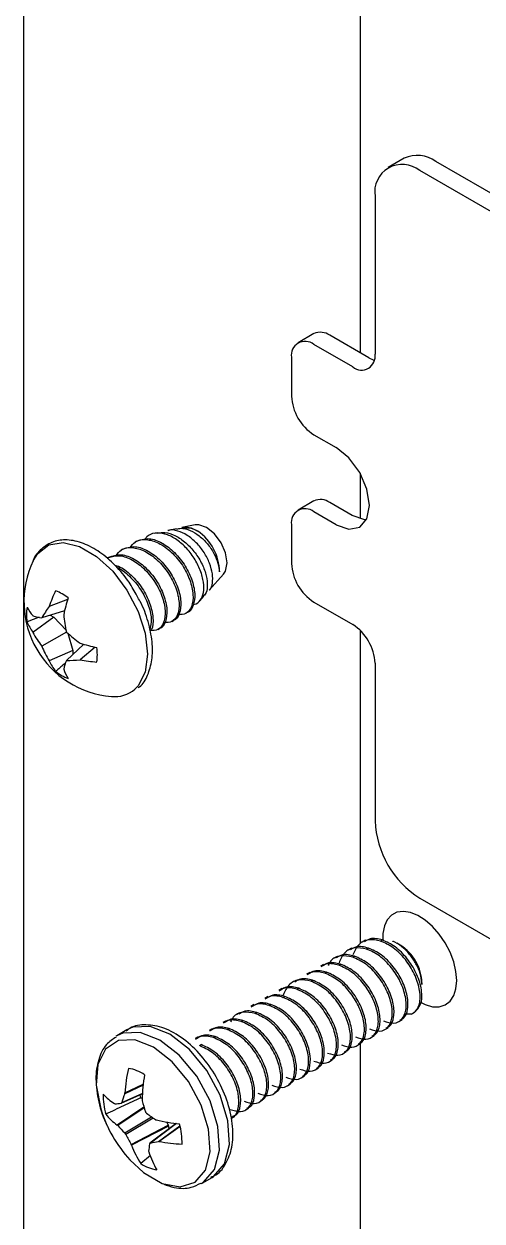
# Model space of a CAD drawing. Extents: x 0 to 5.13, y -6 to 0.
# Drawn here: x 0 to 0.726, y -3.775 to -1.877 of the extents above; entities that cross this region are included whole.
import ezdxf

# ---------------------------------------------------------------- set-up
doc = ezdxf.new("R2010")
doc.units = 0
doc.header["$LTSCALE"] = 0.5
doc.header["$MEASUREMENT"] = 0
doc.layers.add('End Cap', color=92, linetype='CONTINUOUS')
doc.layers.add('Hardware', color=242, linetype='CONTINUOUS')
doc.layers.add('Text-Unprinted', color=131, linetype='CONTINUOUS', plot=False)

msp = doc.modelspace()

# ---------------------------------------------------------------- linework, layer by layer
at = {"layer": 'End Cap', "transparency": 16777216}
for p, q in [((0.5328, -1.4753), (0.5328, -2.3984)), ((0.5328, -2.5894), (0.5328, -2.6608)), ((0.5328, -2.8383), (0.5328, -3.335)), ((0.5328, -3.493), (0.5328, -4.1379))]:
    msp.add_line(p, q, dxfattribs=at)
at = {"layer": 'End Cap', "transparency": 16777216, "flags": 128}
for points in [[(0.6861, -3.3937), (0.6848, -3.3793), (0.6813, -3.3642), (0.6755, -3.3489), (0.6678, -3.334), (0.6584, -3.3202), (0.6477, -3.308), (0.6362, -3.2979), (0.6244, -3.2904), (0.6127, -3.2857), (0.6015, -3.284), (0.5914, -3.2855), (0.5828, -3.2899), (0.576, -3.2973), (0.5714, -3.3072), (0.569, -3.3192), (0.569, -3.3298)], [(0.6296, -3.4284), (0.6362, -3.4319), (0.6477, -3.4351), (0.6584, -3.4352), (0.6678, -3.4322), (0.6755, -3.4263), (0.6813, -3.4176), (0.6848, -3.4066), (0.6861, -3.3937)]]:
    msp.add_lwpolyline(points, dxfattribs=at)
at = {"layer": 'Hardware', "transparency": 16777216}
for p, q in [((0.6028, -2.0902), (0.5774, -2.1049)), ((1.5101, -2.5901), (0.6528, -2.0952)), ((1.4848, -2.6048), (0.6274, -2.1098)), ((0.5567, -2.1507), (0.5567, -2.4007)), ((0.4598, -2.3683), (0.4345, -2.383)), ((0.5467, -2.4065), (0.4848, -2.3708)), ((0.5213, -2.4211), (0.4595, -2.3854)), ((0.4241, -2.4058), (0.4241, -2.4673)), ((0.4595, -2.5285), (0.495, -2.549)), ((0.4598, -2.6335), (0.4345, -2.6481)), ((0.5204, -2.6565), (0.4848, -2.6359)), ((0.495, -2.6711), (0.4595, -2.6506)), ((0.2713, -2.6713), (0.2502, -2.6758)), ((0.4241, -2.671), (0.4241, -2.7325)), ((0.2121, -2.6838), (0.2062, -2.685)), ((0.242, -2.6775), (0.2282, -2.6804)), ((0.157, -2.7098), (0.1543, -2.7114)), ((0.1791, -2.6971), (0.1764, -2.6987)), ((0.1349, -2.7226), (0.1322, -2.7242)), ((0.2937, -2.775), (0.3165, -2.7496)), ((0.2787, -2.7918), (0.2851, -2.7846)), ((0.0644, -2.8078), (0.0284, -2.8187)), ((0.0693, -2.7899), (0.0402, -2.8007)), ((0.4595, -2.7937), (0.5213, -2.8294)), ((0.0243, -2.8178), (0.0049, -2.8249)), ((0.0473, -2.8178), (0.0143, -2.842)), ((0.0418, -2.8147), (0.0473, -2.8178)), ((0.0473, -2.8178), (0.0668, -2.8384)), ((0.2343, -2.8246), (0.2371, -2.823)), ((0.0674, -2.8413), (0.0284, -2.8638)), ((0.0695, -2.8432), (0.0776, -2.8704)), ((0.2122, -2.8373), (0.215, -2.8357)), ((0.0949, -2.8605), (0.0674, -2.8863)), ((0.0776, -2.8704), (0.0402, -2.8868)), ((0.0776, -2.8704), (0.0776, -2.8767)), ((0.1128, -2.8652), (0.0889, -2.8851)), ((0.5567, -2.8907), (0.5567, -3.1407)), ((0.6274, -3.2632), (1.4848, -3.7581)), ((0.5414, -3.3297), (0.5364, -3.3326)), ((0.5654, -3.331), (0.5682, -3.3294)), ((0.5966, -3.3378), (0.591, -3.3345)), ((0.4972, -3.3553), (0.4922, -3.3581)), ((0.5193, -3.3425), (0.5143, -3.3454)), ((0.5212, -3.3565), (0.524, -3.3549)), ((0.5433, -3.3438), (0.5461, -3.3422)), ((0.4751, -3.368), (0.4702, -3.3709)), ((0.4991, -3.3693), (0.5019, -3.3677)), ((0.4309, -3.3935), (0.426, -3.3964)), ((0.453, -3.3808), (0.4481, -3.3836)), ((0.4549, -3.3948), (0.4577, -3.3932)), ((0.477, -3.382), (0.4798, -3.3804)), ((0.4088, -3.4063), (0.4039, -3.4092)), ((0.4328, -3.4075), (0.4356, -3.406)), ((0.6311, -3.3999), (0.6311, -3.3974)), ((0.3646, -3.4318), (0.3597, -3.4347)), ((0.3867, -3.419), (0.3818, -3.4219)), ((0.3886, -3.4331), (0.3914, -3.4315)), ((0.4107, -3.4203), (0.4135, -3.4187)), ((0.3425, -3.4446), (0.3376, -3.4474)), ((0.3665, -3.4458), (0.3693, -3.4442)), ((0.6139, -3.447), (0.6045, -3.447)), ((0.1632, -3.4719), (0.1473, -3.4811)), ((0.2984, -3.4701), (0.2934, -3.4729)), ((0.3204, -3.4573), (0.3155, -3.4602)), ((0.3224, -3.4713), (0.3251, -3.4697)), ((0.3444, -3.4586), (0.3472, -3.457)), ((0.5723, -3.4713), (0.5773, -3.4684)), ((0.5944, -3.4585), (0.5994, -3.4556)), ((0.1473, -3.4811), (0.1458, -3.4819)), ((0.2763, -3.4828), (0.2713, -3.4857)), ((0.3003, -3.4841), (0.303, -3.4825)), ((0.5502, -3.484), (0.5552, -3.4812)), ((0.2782, -3.4968), (0.2809, -3.4952)), ((0.506, -3.5095), (0.511, -3.5067)), ((0.5281, -3.4968), (0.5331, -3.4939)), ((0.4839, -3.5223), (0.4889, -3.5194)), ((0.4397, -3.5478), (0.4447, -3.5449)), ((0.4618, -3.5351), (0.4668, -3.5322)), ((0.189, -3.5593), (0.1598, -3.5733)), ((0.16, -3.5719), (0.1891, -3.558)), ((0.4176, -3.5606), (0.4226, -3.5577)), ((0.1541, -3.5881), (0.1877, -3.5735)), ((0.155, -3.5869), (0.1877, -3.5727)), ((0.1598, -3.5733), (0.16, -3.5719)), ((0.185, -3.5794), (0.1873, -3.5803)), ((0.1872, -3.5826), (0.1874, -3.5841)), ((0.3734, -3.5861), (0.3784, -3.5832)), ((0.3955, -3.5733), (0.4005, -3.5704)), ((0.1436, -3.5887), (0.1444, -3.589)), ((0.1479, -3.6226), (0.1902, -3.594)), ((0.1906, -3.5952), (0.1488, -3.6234)), ((0.3513, -3.5988), (0.3563, -3.596)), ((0.1488, -3.6234), (0.1479, -3.6226)), ((0.1598, -3.6352), (0.2022, -3.6098)), ((0.2049, -3.6117), (0.1616, -3.6377)), ((0.1701, -3.6535), (0.2287, -3.6229)), ((0.2416, -3.6205), (0.1998, -3.6515)), ((0.2419, -3.6205), (0.2005, -3.6512)), ((0.2087, -3.6142), (0.21, -3.6147)), ((0.2131, -3.6486), (0.2474, -3.6241)), ((0.2267, -3.6181), (0.2287, -3.6229)), ((0.2287, -3.6229), (0.229, -3.6244)), ((0.3292, -3.6116), (0.3342, -3.6087)), ((0.229, -3.6244), (0.1707, -3.6548)), ((0.2476, -3.6249), (0.2143, -3.6486)), ((0.229, -3.6244), (0.2297, -3.6293)), ((0.1707, -3.6548), (0.1701, -3.6535)), ((0.2143, -3.6486), (0.2131, -3.6486)), ((0.2005, -3.6712), (0.1851, -3.6838)), ((0.1977, -3.6643), (0.1979, -3.6654)), ((0.2823, -3.7149), (0.2982, -3.7057))]:
    msp.add_line(p, q, dxfattribs=at)
at = {"layer": 'Hardware', "transparency": 16777216, "flags": 128}
for points in [[(0.5467, -2.4065), (0.5536, -2.4097), (0.5556, -2.4103)], [(0.495, -2.6711), (0.5152, -2.6781), (0.5324, -2.6748), (0.5438, -2.6616), (0.5478, -2.6406), (0.5438, -2.6149), (0.5324, -2.5885), (0.5152, -2.5654), (0.495, -2.549)], [(0.5428, -2.6636), (0.5406, -2.6635), (0.5204, -2.6565)], [(0.3221, -2.7317), (0.3197, -2.7159), (0.3126, -2.6997), (0.3021, -2.6854), (0.2896, -2.6754), (0.2772, -2.6711), (0.2713, -2.6713)], [(0.0145, -2.7284), (0.0218, -2.7166), (0.0395, -2.7033), (0.0621, -2.6996), (0.0879, -2.7058), (0.1149, -2.7213), (0.1407, -2.745), (0.1633, -2.7748), (0.181, -2.8085), (0.1921, -2.8432), (0.196, -2.8762), (0.1921, -2.9048), (0.181, -2.9266), (0.1759, -2.9318)], [(0.3165, -2.7496), (0.3197, -2.7447), (0.3221, -2.7317)], [(0.2982, -3.7057), (0.3006, -3.7042), (0.3179, -3.684), (0.3258, -3.6534), (0.3234, -3.6159), (0.311, -3.5754), (0.2898, -3.5363), (0.2623, -3.5029), (0.2313, -3.4789), (0.2003, -3.4667), (0.1726, -3.4678), (0.1632, -3.4719)], [(0.2193, -3.7152), (0.2475, -3.7206), (0.2712, -3.7132), (0.2876, -3.694), (0.2951, -3.665), (0.2928, -3.6294), (0.281, -3.591), (0.261, -3.5539), (0.2348, -3.5223), (0.2055, -3.4994), (0.176, -3.4879), (0.1497, -3.4889), (0.1294, -3.5023), (0.1173, -3.5268), (0.1146, -3.5595), (0.1218, -3.5971), (0.1222, -3.5985)], [(0.2812, -3.7155), (0.2846, -3.7135), (0.3019, -3.6932), (0.3098, -3.6627), (0.3074, -3.6251), (0.295, -3.5846), (0.2739, -3.5455), (0.2463, -3.5122), (0.2153, -3.4881), (0.1843, -3.4759), (0.1566, -3.477), (0.1473, -3.4811)], [(0.184, -3.5751), (0.1843, -3.5765), (0.185, -3.5794)], [(0.1681, -3.6779), (0.1895, -3.6978), (0.2193, -3.7152)]]:
    msp.add_lwpolyline(points, dxfattribs=at)
at = {"layer": 'Hardware', "transparency": 16777216}
for centre, radius, start, end in [((0.6235, -2.1361), 0.0503, 54.3824, 114.3071), ((0.5998, -2.1437), 0.0437, 50.7967, 189.214), ((0.4702, -2.3912), 0.0251, 54.3824, 114.3071), ((0.4457, -2.4023), 0.0218, 50.7967, 189.214), ((0.5351, -2.4042), 0.0218, 230.7967, 9.214), ((0.5009, -2.4638), 0.0768, 182.6055, 237.3945), ((0.4702, -2.6564), 0.0251, 54.3824, 114.3071), ((0.4457, -2.6675), 0.0218, 50.7967, 189.214), ((0.2301, -2.747), 0.0799, 0.7404, 55.3724), ((0.151, -2.7929), 0.151, 154.7008, 265.2938), ((0.5009, -2.729), 0.0768, 182.6055, 237.3945), ((0.2231, -2.8605), 0.1925, 153.8836, 161.8938), ((0.0234, -2.8454), 0.0746, 51.1806, 68.8248), ((0.353, -2.8767), 0.2967, 162.4504, 167.78), ((0.0787, -2.8135), 0.0746, 171.1794, 188.8206), ((0.0622, -2.7725), 0.0644, 207.294, 222.063), ((0.1729, -2.9007), 0.1662, 143.0124, 150.4521), ((0.0741, -2.798), 0.0742, 201.2615, 216.3895), ((0.0421, -2.7233), 0.0964, 253.2757, 261.8218), ((0.2858, -2.7927), 0.2238, 185.4463, 192.5419), ((0.138, -2.7777), 0.1394, 207.4879, 218.1386), ((0.2187, -2.6764), 0.2238, 227.4587, 234.5541), ((0.4799, -2.8941), 0.0768, 2.6055, 57.3945), ((0.1578, -2.8118), 0.1395, 201.8619, 212.512), ((0.1795, -2.5762), 0.2967, 252.2217, 257.5505), ((0.0418, -2.8773), 0.0746, 351.1794, 8.8206), ((0.1082, -2.8571), 0.0743, 203.6114, 218.7372), ((0.1569, -2.9221), 0.0964, 158.1864, 166.735), ((0.1244, -2.8801), 0.0645, 197.9392, 212.7056), ((0.0687, -2.7201), 0.1662, 269.5543, 276.9926), ((0.1286, -2.6967), 0.1925, 258.1085, 266.1181), ((0.0971, -2.8454), 0.0746, 231.1806, 248.8248), ((0.1437, -2.8942), 0.0495, 264.1321, 310.5569), ((0.7102, -3.1337), 0.1537, 182.6055, 237.3945), ((0.5587, -3.3995), 0.0724, 1.6111, 58.3836), ((0.5997, -3.4191), 0.0313, 297.033, 2.2064), ((0.4214, -3.5898), 0.262, 167.4573, 176.096), ((0.1555, -3.5966), 0.0645, 56.3215, 80.8829), ((0.5021, -3.5947), 0.3151, 170.5438, 177.8012), ((0.1926, -3.5121), 0.091, 222.6488, 237.4246), ((0.2287, -3.5766), 0.1031, 178.3681, 196.3024), ((0.3569, -3.6492), 0.2112, 158.9328, 162.8546), ((0.458, -3.5117), 0.2802, 194.9834, 198.7461), ((0.3245, -3.5347), 0.2121, 197.5094, 222.4852), ((0.1332, -3.387), 0.2023, 273.1671, 275.8363), ((0.3576, -3.3873), 0.2713, 233.0484, 236.7132), ((0.199, -3.5498), 0.089, 218.8597, 234.9528), ((0.2927, -3.5004), 0.1893, 220.5254, 225.4165), ((0.2906, -3.2591), 0.3646, 257.231, 263.0787), ((0.1476, -3.65), 0.1031, 358.3681, 16.3024), ((0.3664, -3.5372), 0.2281, 206.1328, 210.6353), ((0.3073, -3.6051), 0.1453, 199.9991, 212.8012), ((0.3473, -3.6779), 0.1502, 170.2615, 174.8104), ((0.1474, -3.3602), 0.2958, 280.3359, 282.8227), ((0.2661, -3.371), 0.2824, 259.4303, 266.8725), ((0.3407, -3.6181), 0.1504, 198.3397, 210.2288), ((0.2209, -3.6301), 0.0645, 236.3215, 260.8829)]:
    msp.add_arc(centre, radius, start, end, dxfattribs=at)
for points, knots in [([(0.2755, -2.6813), (0.271, -2.679), (0.2621, -2.6747), (0.2541, -2.6755), (0.2502, -2.6759)], [0, 0, 0, 0, 0.510998, 1, 1, 1, 1]), ([(0.1683, -2.7073), (0.1707, -2.7041), (0.1768, -2.6961), (0.1933, -2.6933), (0.2136, -2.699), (0.2342, -2.7137), (0.2519, -2.7347), (0.264, -2.759), (0.2693, -2.7826), (0.2668, -2.8014), (0.2581, -2.8132), (0.2489, -2.8135), (0.2447, -2.8136)], [0, 0, 0, 0, 0.069685, 0.177153, 0.281858, 0.386563, 0.494032, 0.597227, 0.703759, 0.81029, 0.913486, 1, 1, 1, 1]), ([(0.1791, -2.6971), (0.1847, -2.6951), (0.1957, -2.6911), (0.2165, -2.6975), (0.2369, -2.7121), (0.2546, -2.7331), (0.2667, -2.7574), (0.2721, -2.7811), (0.2693, -2.7992), (0.2639, -2.8094), (0.2592, -2.8101), (0.2591, -2.8101)], [0, 0, 0, 0, 0.125903, 0.24999, 0.374077, 0.50144, 0.623738, 0.74999, 0.876242, 0.998541, 1, 1, 1, 1]), ([(0.2686, -2.7971), (0.2692, -2.7971), (0.274, -2.7973), (0.2802, -2.7913), (0.2855, -2.7794), (0.2855, -2.7627), (0.2803, -2.7435), (0.2705, -2.7239), (0.2566, -2.7063), (0.2403, -2.6928), (0.2233, -2.6847), (0.2075, -2.6838), (0.1964, -2.6873), (0.1927, -2.6929), (0.1918, -2.6943)], [0, 0, 0, 0, 0.013765, 0.106757, 0.199636, 0.294102, 0.388818, 0.483449, 0.579428, 0.675867, 0.772246, 0.869739, 0.967899, 1, 1, 1, 1]), ([(0.2122, -2.6845), (0.2158, -2.6838), (0.2244, -2.6822), (0.2401, -2.6878), (0.2568, -2.6991), (0.2718, -2.7151), (0.2831, -2.7336), (0.2899, -2.7526), (0.2914, -2.7691), (0.2894, -2.7802), (0.2856, -2.7832), (0.2845, -2.784)], [0, 0, 0, 0, 0.092761, 0.219048, 0.345275, 0.468342, 0.591548, 0.714701, 0.834913, 0.955038, 1, 1, 1, 1]), ([(0.2935, -2.7748), (0.2938, -2.7746), (0.2969, -2.7726), (0.2994, -2.7637), (0.2996, -2.7495), (0.2949, -2.7323), (0.286, -2.7149), (0.2736, -2.6993), (0.2589, -2.6871), (0.2439, -2.6805), (0.2331, -2.6785), (0.2288, -2.6805), (0.2283, -2.6807)], [0, 0, 0, 0, 0.014877, 0.132647, 0.252686, 0.373089, 0.493359, 0.615552, 0.73841, 0.861176, 0.985524, 1, 1, 1, 1]), ([(0.2422, -2.6782), (0.2444, -2.6776), (0.2508, -2.6759), (0.2634, -2.6795), (0.2779, -2.6881), (0.2913, -2.7011), (0.3017, -2.7164), (0.3084, -2.7324), (0.3095, -2.7415), (0.31, -2.746)], [0, 0, 0, 0, 0.0841855, 0.2412183, 0.3982, 0.5514582, 0.7040097, 0.856533, 1, 1, 1, 1]), ([(0.2512, -2.6774), (0.2533, -2.6767), (0.2597, -2.6746), (0.2687, -2.6777), (0.2747, -2.6808), (0.2755, -2.6813)], [0, 0, 0, 0, 0.297807, 0.902635, 1, 1, 1, 1]), ([(0.1793, -2.7842), (0.1752, -2.7768), (0.1656, -2.7591), (0.1452, -2.735), (0.1205, -2.7137), (0.0943, -2.6996), (0.0693, -2.694), (0.046, -2.6969), (0.0275, -2.7087), (0.017, -2.7203), (0.0146, -2.7283), (0.0145, -2.7285)], [0, 0, 0, 0, 0.094691, 0.226956, 0.359756, 0.493581, 0.628437, 0.747326, 0.873689, 0.99674, 1, 1, 1, 1]), ([(0.1462, -2.7201), (0.1486, -2.7169), (0.1547, -2.7088), (0.1712, -2.706), (0.1915, -2.7117), (0.2121, -2.7265), (0.2298, -2.7474), (0.2419, -2.7718), (0.2472, -2.7953), (0.2447, -2.8142), (0.236, -2.826), (0.2268, -2.8262), (0.2226, -2.8263)], [0, 0, 0, 0, 0.069685, 0.177153, 0.281858, 0.386563, 0.494032, 0.597227, 0.703759, 0.81029, 0.913486, 1, 1, 1, 1]), ([(0.157, -2.7099), (0.1626, -2.7079), (0.1736, -2.7038), (0.1944, -2.7103), (0.2148, -2.7248), (0.2325, -2.7459), (0.2446, -2.7701), (0.25, -2.7939), (0.2472, -2.812), (0.2419, -2.8222), (0.2371, -2.8229), (0.237, -2.8229)], [0, 0, 0, 0, 0.125903, 0.24999, 0.374077, 0.50144, 0.623738, 0.74999, 0.876242, 0.998541, 1, 1, 1, 1]), ([(0.1322, -2.7242), (0.1377, -2.7222), (0.1488, -2.7182), (0.1695, -2.7246), (0.19, -2.7392), (0.2077, -2.7602), (0.2198, -2.7845), (0.2251, -2.8081), (0.2226, -2.8269), (0.2139, -2.8387), (0.2047, -2.839), (0.2006, -2.8391)], [0, 0, 0, 0, 0.114346, 0.227043, 0.33974, 0.455412, 0.566484, 0.681147, 0.79581, 0.906882, 1, 1, 1, 1]), ([(0.1349, -2.7226), (0.1405, -2.7206), (0.1515, -2.7166), (0.1723, -2.7231), (0.1927, -2.7376), (0.2104, -2.7586), (0.2225, -2.7829), (0.2279, -2.8067), (0.2251, -2.8248), (0.2198, -2.8349), (0.215, -2.8357), (0.2149, -2.8357)], [0, 0, 0, 0, 0.125903, 0.24999, 0.374077, 0.50144, 0.623738, 0.74999, 0.876242, 0.998541, 1, 1, 1, 1]), ([(0.1443, -2.7355), (0.1462, -2.7359), (0.1548, -2.738), (0.1707, -2.7508), (0.1883, -2.7712), (0.2005, -2.7959), (0.2054, -2.8187), (0.2049, -2.8342), (0.2011, -2.8385), (0.2006, -2.8391)], [0, 0, 0, 0, 0.05347, 0.235075, 0.421475, 0.600462, 0.785236, 0.970009, 1, 1, 1, 1]), ([(0.147, -2.7386), (0.1472, -2.7387), (0.1539, -2.7406), (0.1679, -2.7527), (0.1856, -2.7728), (0.1976, -2.7973), (0.2033, -2.8209), (0.2007, -2.8325), (0.1994, -2.8382)], [0, 0, 0, 0, 0.003073, 0.201898, 0.405972, 0.601931, 0.804225, 1, 1, 1, 1]), ([(0.1812, -2.9295), (0.182, -2.9291), (0.1889, -2.9248), (0.1969, -2.9097), (0.2039, -2.8859), (0.2042, -2.8567), (0.1975, -2.825), (0.1888, -2.7999), (0.181, -2.787), (0.1793, -2.7842)], [0, 0, 0, 0, 0.02095, 0.197802, 0.377917, 0.565327, 0.755895, 0.946213, 1, 1, 1, 1]), ([(0.0661, -2.8902), (0.0653, -2.891), (0.06, -2.8954), (0.0547, -2.8998), (0.0503, -2.9035)], [0, 0, 0, 0, 0.160972, 1, 1, 1, 1]), ([(0.5461, -3.3422), (0.5393, -3.3405), (0.5285, -3.3379), (0.5207, -3.343), (0.5177, -3.3449)], [0, 0, 0, 0, 0.622411, 1, 1, 1, 1]), ([(0.5654, -3.331), (0.5589, -3.3297), (0.5456, -3.3271), (0.5295, -3.3352), (0.5242, -3.3471), (0.5216, -3.3528)], [0, 0, 0, 0, 0.332007, 0.672778, 1, 1, 1, 1]), ([(0.5682, -3.3294), (0.5614, -3.3278), (0.5506, -3.3252), (0.5428, -3.3303), (0.5398, -3.3322)], [0, 0, 0, 0, 0.622411, 1, 1, 1, 1]), ([(0.6139, -3.447), (0.6164, -3.4456), (0.6229, -3.442), (0.6288, -3.4285), (0.6281, -3.4073), (0.6198, -3.383), (0.6053, -3.3596), (0.586, -3.3404), (0.5722, -3.3341), (0.5654, -3.331)], [0, 0, 0, 0, 0.094441, 0.242391, 0.395125, 0.547858, 0.695809, 0.849886, 1, 1, 1, 1]), ([(0.6309, -3.4179), (0.6307, -3.4137), (0.6299, -3.4025), (0.6225, -3.3814), (0.6081, -3.3581), (0.5888, -3.3388), (0.575, -3.3325), (0.5682, -3.3294)], [0, 0, 0, 0, 0.128168, 0.348309, 0.561556, 0.783634, 1, 1, 1, 1]), ([(0.6309, -3.4), (0.6306, -3.3956), (0.63, -3.3865), (0.624, -3.3708), (0.6146, -3.3553), (0.6022, -3.3419), (0.5914, -3.3343), (0.5854, -3.3317), (0.5841, -3.3311)], [0, 0, 0, 0, 0.172521, 0.359227, 0.545688, 0.742511, 0.940934, 1, 1, 1, 1]), ([(0.5212, -3.3565), (0.5147, -3.3553), (0.5015, -3.3528), (0.4876, -3.3589), (0.4835, -3.3674), (0.4822, -3.37)], [0, 0, 0, 0, 0.401015, 0.812616, 1, 1, 1, 1]), ([(0.524, -3.3549), (0.5172, -3.3533), (0.5064, -3.3507), (0.4986, -3.3558), (0.4957, -3.3577)], [0, 0, 0, 0, 0.622411, 1, 1, 1, 1]), ([(0.5433, -3.3438), (0.5368, -3.3425), (0.5235, -3.3399), (0.5074, -3.348), (0.5021, -3.3598), (0.4995, -3.3656)], [0, 0, 0, 0, 0.332007, 0.672778, 1, 1, 1, 1]), ([(0.5477, -3.4703), (0.5534, -3.4721), (0.565, -3.4758), (0.5777, -3.4691), (0.5846, -3.4541), (0.5839, -3.4328), (0.5757, -3.4085), (0.5611, -3.3851), (0.5418, -3.3659), (0.528, -3.3596), (0.5212, -3.3565)], [0, 0, 0, 0, 0.124087, 0.25145, 0.373748, 0.5, 0.626252, 0.74855, 0.875913, 1, 1, 1, 1]), ([(0.5744, -3.4685), (0.5763, -3.4678), (0.5824, -3.4655), (0.5872, -3.4521), (0.5868, -3.4313), (0.5784, -3.4069), (0.5639, -3.3836), (0.5446, -3.3643), (0.5308, -3.358), (0.524, -3.3549)], [0, 0, 0, 0, 0.065054, 0.217806, 0.375496, 0.533185, 0.685937, 0.845014, 1, 1, 1, 1]), ([(0.5698, -3.4576), (0.5755, -3.4594), (0.5871, -3.4631), (0.5998, -3.4563), (0.6067, -3.4413), (0.606, -3.42), (0.5978, -3.3958), (0.5832, -3.3724), (0.5639, -3.3531), (0.5501, -3.3469), (0.5433, -3.3438)], [0, 0, 0, 0, 0.124087, 0.25145, 0.373748, 0.5, 0.626252, 0.74855, 0.875913, 1, 1, 1, 1]), ([(0.5965, -3.4558), (0.5983, -3.4551), (0.6045, -3.4528), (0.6093, -3.4394), (0.6089, -3.4186), (0.6005, -3.3942), (0.586, -3.3708), (0.5667, -3.3515), (0.5529, -3.3453), (0.5461, -3.3422)], [0, 0, 0, 0, 0.065054, 0.217806, 0.375496, 0.533185, 0.685937, 0.845014, 1, 1, 1, 1]), ([(0.4798, -3.3804), (0.473, -3.3788), (0.4622, -3.3762), (0.4544, -3.3813), (0.4515, -3.3832)], [0, 0, 0, 0, 0.622411, 1, 1, 1, 1]), ([(0.4991, -3.3693), (0.4924, -3.3677), (0.4815, -3.365), (0.4737, -3.3701), (0.4708, -3.3721)], [0, 0, 0, 0, 0.622411, 1, 1, 1, 1]), ([(0.5019, -3.3677), (0.4951, -3.3661), (0.4843, -3.3635), (0.4765, -3.3685), (0.4736, -3.3705)], [0, 0, 0, 0, 0.622411, 1, 1, 1, 1]), ([(0.5256, -3.4831), (0.5314, -3.4849), (0.5429, -3.4886), (0.5556, -3.4818), (0.5625, -3.4668), (0.5618, -3.4456), (0.5536, -3.4213), (0.539, -3.3979), (0.5197, -3.3786), (0.5059, -3.3724), (0.4991, -3.3693)], [0, 0, 0, 0, 0.124087, 0.25145, 0.373748, 0.5, 0.626252, 0.74855, 0.875913, 1, 1, 1, 1]), ([(0.5523, -3.4813), (0.5542, -3.4806), (0.5603, -3.4783), (0.5651, -3.4649), (0.5647, -3.4441), (0.5563, -3.4197), (0.5418, -3.3963), (0.5225, -3.377), (0.5087, -3.3708), (0.5019, -3.3677)], [0, 0, 0, 0, 0.065054, 0.217806, 0.375496, 0.533185, 0.685937, 0.845014, 1, 1, 1, 1]), ([(0.4549, -3.3948), (0.4484, -3.3935), (0.4351, -3.3909), (0.419, -3.399), (0.4137, -3.4108), (0.4111, -3.4166)], [0, 0, 0, 0, 0.332007, 0.672778, 1, 1, 1, 1]), ([(0.4577, -3.3932), (0.4509, -3.3916), (0.4401, -3.389), (0.4323, -3.3941), (0.4294, -3.396)], [0, 0, 0, 0, 0.622411, 1, 1, 1, 1]), ([(0.477, -3.382), (0.4703, -3.3804), (0.4594, -3.3778), (0.4516, -3.3829), (0.4487, -3.3848)], [0, 0, 0, 0, 0.622411, 1, 1, 1, 1]), ([(0.4815, -3.5086), (0.4872, -3.5104), (0.4987, -3.5141), (0.5114, -3.5073), (0.5183, -3.4924), (0.5176, -3.4711), (0.5094, -3.4468), (0.4948, -3.4234), (0.4756, -3.4041), (0.4617, -3.3979), (0.4549, -3.3948)], [0, 0, 0, 0, 0.124087, 0.25145, 0.373748, 0.5, 0.626252, 0.74855, 0.875913, 1, 1, 1, 1]), ([(0.5081, -3.5068), (0.51, -3.5061), (0.5161, -3.5038), (0.5209, -3.4904), (0.5205, -3.4696), (0.5121, -3.4452), (0.4976, -3.4218), (0.4783, -3.4025), (0.4645, -3.3963), (0.4577, -3.3932)], [0, 0, 0, 0, 0.065054, 0.217806, 0.375496, 0.533185, 0.685937, 0.845014, 1, 1, 1, 1]), ([(0.5035, -3.4958), (0.5093, -3.4977), (0.5208, -3.5013), (0.5335, -3.4946), (0.5404, -3.4796), (0.5397, -3.4583), (0.5315, -3.434), (0.5169, -3.4107), (0.4977, -3.3914), (0.4838, -3.3851), (0.477, -3.382)], [0, 0, 0, 0, 0.124087, 0.25145, 0.373748, 0.5, 0.626252, 0.74855, 0.875913, 1, 1, 1, 1]), ([(0.5302, -3.494), (0.5321, -3.4933), (0.5382, -3.4911), (0.543, -3.4776), (0.5426, -3.4568), (0.5342, -3.4324), (0.5197, -3.4091), (0.5004, -3.3898), (0.4866, -3.3835), (0.4798, -3.3804)], [0, 0, 0, 0, 0.065054, 0.217806, 0.375496, 0.533185, 0.685937, 0.845014, 1, 1, 1, 1]), ([(0.4135, -3.4187), (0.4067, -3.4171), (0.3959, -3.4145), (0.3881, -3.4196), (0.3852, -3.4215)], [0, 0, 0, 0, 0.622411, 1, 1, 1, 1]), ([(0.4328, -3.4075), (0.4261, -3.4059), (0.4152, -3.4033), (0.4074, -3.4084), (0.4045, -3.4103)], [0, 0, 0, 0, 0.622411, 1, 1, 1, 1]), ([(0.4356, -3.406), (0.4288, -3.4043), (0.418, -3.4017), (0.4102, -3.4068), (0.4073, -3.4087)], [0, 0, 0, 0, 0.622411, 1, 1, 1, 1]), ([(0.4594, -3.5214), (0.4651, -3.5232), (0.4766, -3.5269), (0.4893, -3.5201), (0.4962, -3.5051), (0.4955, -3.4838), (0.4873, -3.4596), (0.4727, -3.4362), (0.4535, -3.4169), (0.4396, -3.4106), (0.4328, -3.4075)], [0, 0, 0, 0, 0.124087, 0.25145, 0.373748, 0.5, 0.626252, 0.74855, 0.875913, 1, 1, 1, 1]), ([(0.486, -3.5195), (0.4879, -3.5189), (0.494, -3.5166), (0.4988, -3.5031), (0.4984, -3.4823), (0.49, -3.4579), (0.4755, -3.4346), (0.4562, -3.4153), (0.4424, -3.409), (0.4356, -3.406)], [0, 0, 0, 0, 0.065054, 0.217806, 0.375496, 0.533185, 0.685937, 0.845014, 1, 1, 1, 1]), ([(0.3886, -3.4331), (0.3819, -3.4314), (0.371, -3.4288), (0.3632, -3.4339), (0.3603, -3.4358)], [0, 0, 0, 0, 0.622411, 1, 1, 1, 1]), ([(0.3914, -3.4315), (0.3846, -3.4298), (0.3738, -3.4272), (0.366, -3.4323), (0.3631, -3.4342)], [0, 0, 0, 0, 0.622411, 1, 1, 1, 1]), ([(0.4107, -3.4203), (0.404, -3.4187), (0.3931, -3.4161), (0.3853, -3.4212), (0.3824, -3.4231)], [0, 0, 0, 0, 0.622411, 1, 1, 1, 1]), ([(0.4152, -3.5469), (0.4209, -3.5487), (0.4324, -3.5524), (0.4451, -3.5456), (0.452, -3.5306), (0.4514, -3.5093), (0.4431, -3.4851), (0.4285, -3.4617), (0.4093, -3.4424), (0.3955, -3.4361), (0.3886, -3.4331)], [0, 0, 0, 0, 0.124087, 0.25145, 0.373748, 0.5, 0.626252, 0.74855, 0.875913, 1, 1, 1, 1]), ([(0.4418, -3.545), (0.4437, -3.5444), (0.4498, -3.5421), (0.4546, -3.5286), (0.4542, -3.5079), (0.4458, -3.4835), (0.4313, -3.4601), (0.412, -3.4408), (0.3982, -3.4346), (0.3914, -3.4315)], [0, 0, 0, 0, 0.065054, 0.217806, 0.375496, 0.533185, 0.685937, 0.845014, 1, 1, 1, 1]), ([(0.4373, -3.5341), (0.443, -3.5359), (0.4545, -3.5396), (0.4672, -3.5329), (0.4741, -3.5179), (0.4735, -3.4966), (0.4652, -3.4723), (0.4506, -3.4489), (0.4314, -3.4297), (0.4176, -3.4234), (0.4107, -3.4203)], [0, 0, 0, 0, 0.124087, 0.25145, 0.373748, 0.5, 0.626252, 0.74855, 0.875913, 1, 1, 1, 1]), ([(0.4639, -3.5323), (0.4658, -3.5316), (0.4719, -3.5293), (0.4767, -3.5159), (0.4763, -3.4951), (0.4679, -3.4707), (0.4534, -3.4473), (0.4341, -3.4281), (0.4203, -3.4218), (0.4135, -3.4187)], [0, 0, 0, 0, 0.065054, 0.217806, 0.375496, 0.533185, 0.685937, 0.845014, 1, 1, 1, 1]), ([(0.3665, -3.4458), (0.36, -3.4446), (0.3468, -3.4421), (0.3329, -3.4482), (0.3288, -3.4567), (0.3275, -3.4593)], [0, 0, 0, 0, 0.401015, 0.812616, 1, 1, 1, 1]), ([(0.3693, -3.4442), (0.3626, -3.4426), (0.3517, -3.44), (0.3439, -3.4451), (0.341, -3.447)], [0, 0, 0, 0, 0.622411, 1, 1, 1, 1]), ([(0.3931, -3.5596), (0.3988, -3.5614), (0.4103, -3.5651), (0.423, -3.5584), (0.4299, -3.5434), (0.4293, -3.5221), (0.421, -3.4978), (0.4064, -3.4744), (0.3872, -3.4552), (0.3734, -3.4489), (0.3665, -3.4458)], [0, 0, 0, 0, 0.124087, 0.25145, 0.373748, 0.5, 0.626252, 0.74855, 0.875913, 1, 1, 1, 1]), ([(0.4197, -3.5578), (0.4216, -3.5571), (0.4277, -3.5548), (0.4325, -3.5414), (0.4321, -3.5206), (0.4237, -3.4962), (0.4092, -3.4729), (0.3899, -3.4536), (0.3761, -3.4473), (0.3693, -3.4442)], [0, 0, 0, 0, 0.065054, 0.217806, 0.375496, 0.533185, 0.685937, 0.845014, 1, 1, 1, 1]), ([(0.2963, -3.7053), (0.299, -3.7042), (0.31, -3.6999), (0.3226, -3.6818), (0.3317, -3.6543), (0.3317, -3.6204), (0.3229, -3.583), (0.3057, -3.5454), (0.2818, -3.5117), (0.2532, -3.4848), (0.2229, -3.4678), (0.1941, -3.4627), (0.1727, -3.4651), (0.1642, -3.4723), (0.1622, -3.4741)], [0, 0, 0, 0, 0.029478, 0.118396, 0.207477, 0.302343, 0.400781, 0.499209, 0.597655, 0.696728, 0.797192, 0.887956, 0.973636, 1, 1, 1, 1]), ([(0.3224, -3.4713), (0.3156, -3.4697), (0.3047, -3.4671), (0.297, -3.4722), (0.294, -3.4741)], [0, 0, 0, 0, 0.622411, 1, 1, 1, 1]), ([(0.3251, -3.4697), (0.3184, -3.4681), (0.3075, -3.4655), (0.2997, -3.4706), (0.2968, -3.4725)], [0, 0, 0, 0, 0.622411, 1, 1, 1, 1]), ([(0.3444, -3.4586), (0.3377, -3.4569), (0.3268, -3.4543), (0.3191, -3.4594), (0.3161, -3.4614)], [0, 0, 0, 0, 0.622411, 1, 1, 1, 1]), ([(0.3472, -3.457), (0.3405, -3.4554), (0.3296, -3.4527), (0.3218, -3.4578), (0.3189, -3.4598)], [0, 0, 0, 0, 0.622411, 1, 1, 1, 1]), ([(0.3489, -3.5851), (0.3546, -3.587), (0.3661, -3.5906), (0.3788, -3.5839), (0.3857, -3.5689), (0.3851, -3.5476), (0.3768, -3.5233), (0.3622, -3.5), (0.343, -3.4807), (0.3292, -3.4744), (0.3224, -3.4713)], [0, 0, 0, 0, 0.124087, 0.25145, 0.373748, 0.5, 0.626252, 0.74855, 0.875913, 1, 1, 1, 1]), ([(0.3755, -3.5833), (0.3774, -3.5826), (0.3835, -3.5803), (0.3883, -3.5669), (0.3879, -3.5461), (0.3795, -3.5217), (0.365, -3.4984), (0.3457, -3.4791), (0.3319, -3.4728), (0.3251, -3.4697)], [0, 0, 0, 0, 0.065054, 0.217806, 0.375496, 0.533185, 0.685937, 0.845014, 1, 1, 1, 1]), ([(0.371, -3.5724), (0.3767, -3.5742), (0.3882, -3.5779), (0.4009, -3.5711), (0.4078, -3.5561), (0.4072, -3.5349), (0.3989, -3.5106), (0.3843, -3.4872), (0.3651, -3.4679), (0.3513, -3.4617), (0.3444, -3.4586)], [0, 0, 0, 0, 0.124087, 0.25145, 0.373748, 0.5, 0.626252, 0.74855, 0.875913, 1, 1, 1, 1]), ([(0.3976, -3.5706), (0.3995, -3.5699), (0.4056, -3.5676), (0.4104, -3.5542), (0.41, -3.5334), (0.4016, -3.509), (0.3871, -3.4856), (0.3678, -3.4663), (0.354, -3.4601), (0.3472, -3.457)], [0, 0, 0, 0, 0.065054, 0.2178059, 0.3754956, 0.5331853, 0.6859373, 0.8450143, 1, 1, 1, 1]), ([(0.1462, -3.4833), (0.1408, -3.4868), (0.128, -3.4952), (0.1171, -3.519), (0.1125, -3.55), (0.1178, -3.5858), (0.1252, -3.612), (0.1322, -3.6239), (0.1322, -3.624)], [0, 0, 0, 0, 0.146602, 0.346295, 0.554583, 0.775036, 0.998183, 1, 1, 1, 1]), ([(0.3003, -3.4841), (0.2935, -3.4825), (0.2826, -3.4799), (0.2749, -3.4849), (0.2719, -3.4869)], [0, 0, 0, 0, 0.622411, 1, 1, 1, 1]), ([(0.303, -3.4825), (0.2963, -3.4809), (0.2854, -3.4783), (0.2776, -3.4833), (0.2747, -3.4853)], [0, 0, 0, 0, 0.622411, 1, 1, 1, 1]), ([(0.3268, -3.5979), (0.3325, -3.5997), (0.344, -3.6034), (0.3567, -3.5966), (0.3636, -3.5817), (0.363, -3.5604), (0.3547, -3.5361), (0.3402, -3.5127), (0.3209, -3.4934), (0.3071, -3.4872), (0.3003, -3.4841)], [0, 0, 0, 0, 0.124087, 0.25145, 0.373748, 0.5, 0.626252, 0.74855, 0.875913, 1, 1, 1, 1]), ([(0.3534, -3.5961), (0.3553, -3.5954), (0.3614, -3.5931), (0.3662, -3.5797), (0.3658, -3.5589), (0.3574, -3.5345), (0.3429, -3.5111), (0.3236, -3.4918), (0.3098, -3.4856), (0.303, -3.4825)], [0, 0, 0, 0, 0.065054, 0.217806, 0.375496, 0.533185, 0.685937, 0.845014, 1, 1, 1, 1]), ([(0.3286, -3.6104), (0.3304, -3.6097), (0.3366, -3.6075), (0.3413, -3.594), (0.3409, -3.5732), (0.3326, -3.5488), (0.3181, -3.5255), (0.2988, -3.5062), (0.285, -3.4999), (0.2782, -3.4968)], [0, 0, 0, 0, 0.065054, 0.217806, 0.375496, 0.533185, 0.685937, 0.845014, 1, 1, 1, 1]), ([(0.3313, -3.6088), (0.3332, -3.6081), (0.3393, -3.6059), (0.3441, -3.5924), (0.3437, -3.5716), (0.3353, -3.5472), (0.3208, -3.5239), (0.3015, -3.5046), (0.2877, -3.4983), (0.2809, -3.4952)], [0, 0, 0, 0, 0.065054, 0.217806, 0.375496, 0.533185, 0.685937, 0.845014, 1, 1, 1, 1]), ([(0.185, -3.5794), (0.176, -3.5837), (0.1575, -3.5924), (0.1391, -3.6011), (0.1297, -3.6056)], [0, 0, 0, 0, 0.490983, 1, 1, 1, 1]), ([(0.1538, -3.5882), (0.154, -3.5882), (0.1545, -3.588), (0.1549, -3.5875), (0.155, -3.5871), (0.155, -3.5869)], [0, 0, 0, 0, 0.42854, 0.857097, 1, 1, 1, 1]), ([(0.1927, -3.6017), (0.1929, -3.6021), (0.1932, -3.603), (0.1939, -3.6037), (0.1944, -3.6041), (0.1945, -3.6042)], [0, 0, 0, 0, 0.42854, 0.857097, 1, 1, 1, 1]), ([(0.1616, -3.6377), (0.1614, -3.6373), (0.1609, -3.6365), (0.1603, -3.6357), (0.1599, -3.6353), (0.1598, -3.6352)], [0, 0, 0, 0, 0.42854, 0.857097, 1, 1, 1, 1]), ([(0.2005, -3.6512), (0.2002, -3.6513), (0.1997, -3.6515), (0.1994, -3.652), (0.1993, -3.6524), (0.1993, -3.6525)], [0, 0, 0, 0, 0.42854, 0.857097, 1, 1, 1, 1]), ([(0.2216, -3.7166), (0.2271, -3.7184), (0.2419, -3.7233), (0.2629, -3.724), (0.2754, -3.7172), (0.2803, -3.7146)], [0, 0, 0, 0, 0.27229, 0.718195, 1, 1, 1, 1])]:
    msp.add_open_spline(points, degree=3, knots=knots, dxfattribs=at)
at = {"layer": 'Text-Unprinted', "ltscale": 0.5, "transparency": 16777216}
msp.add_lwpolyline([(0, 0), (5.1254, 0), (5.1254, -5.9588), (0, -5.9588)], close=True, dxfattribs=at)

doc.saveas('drawing.dxf')
